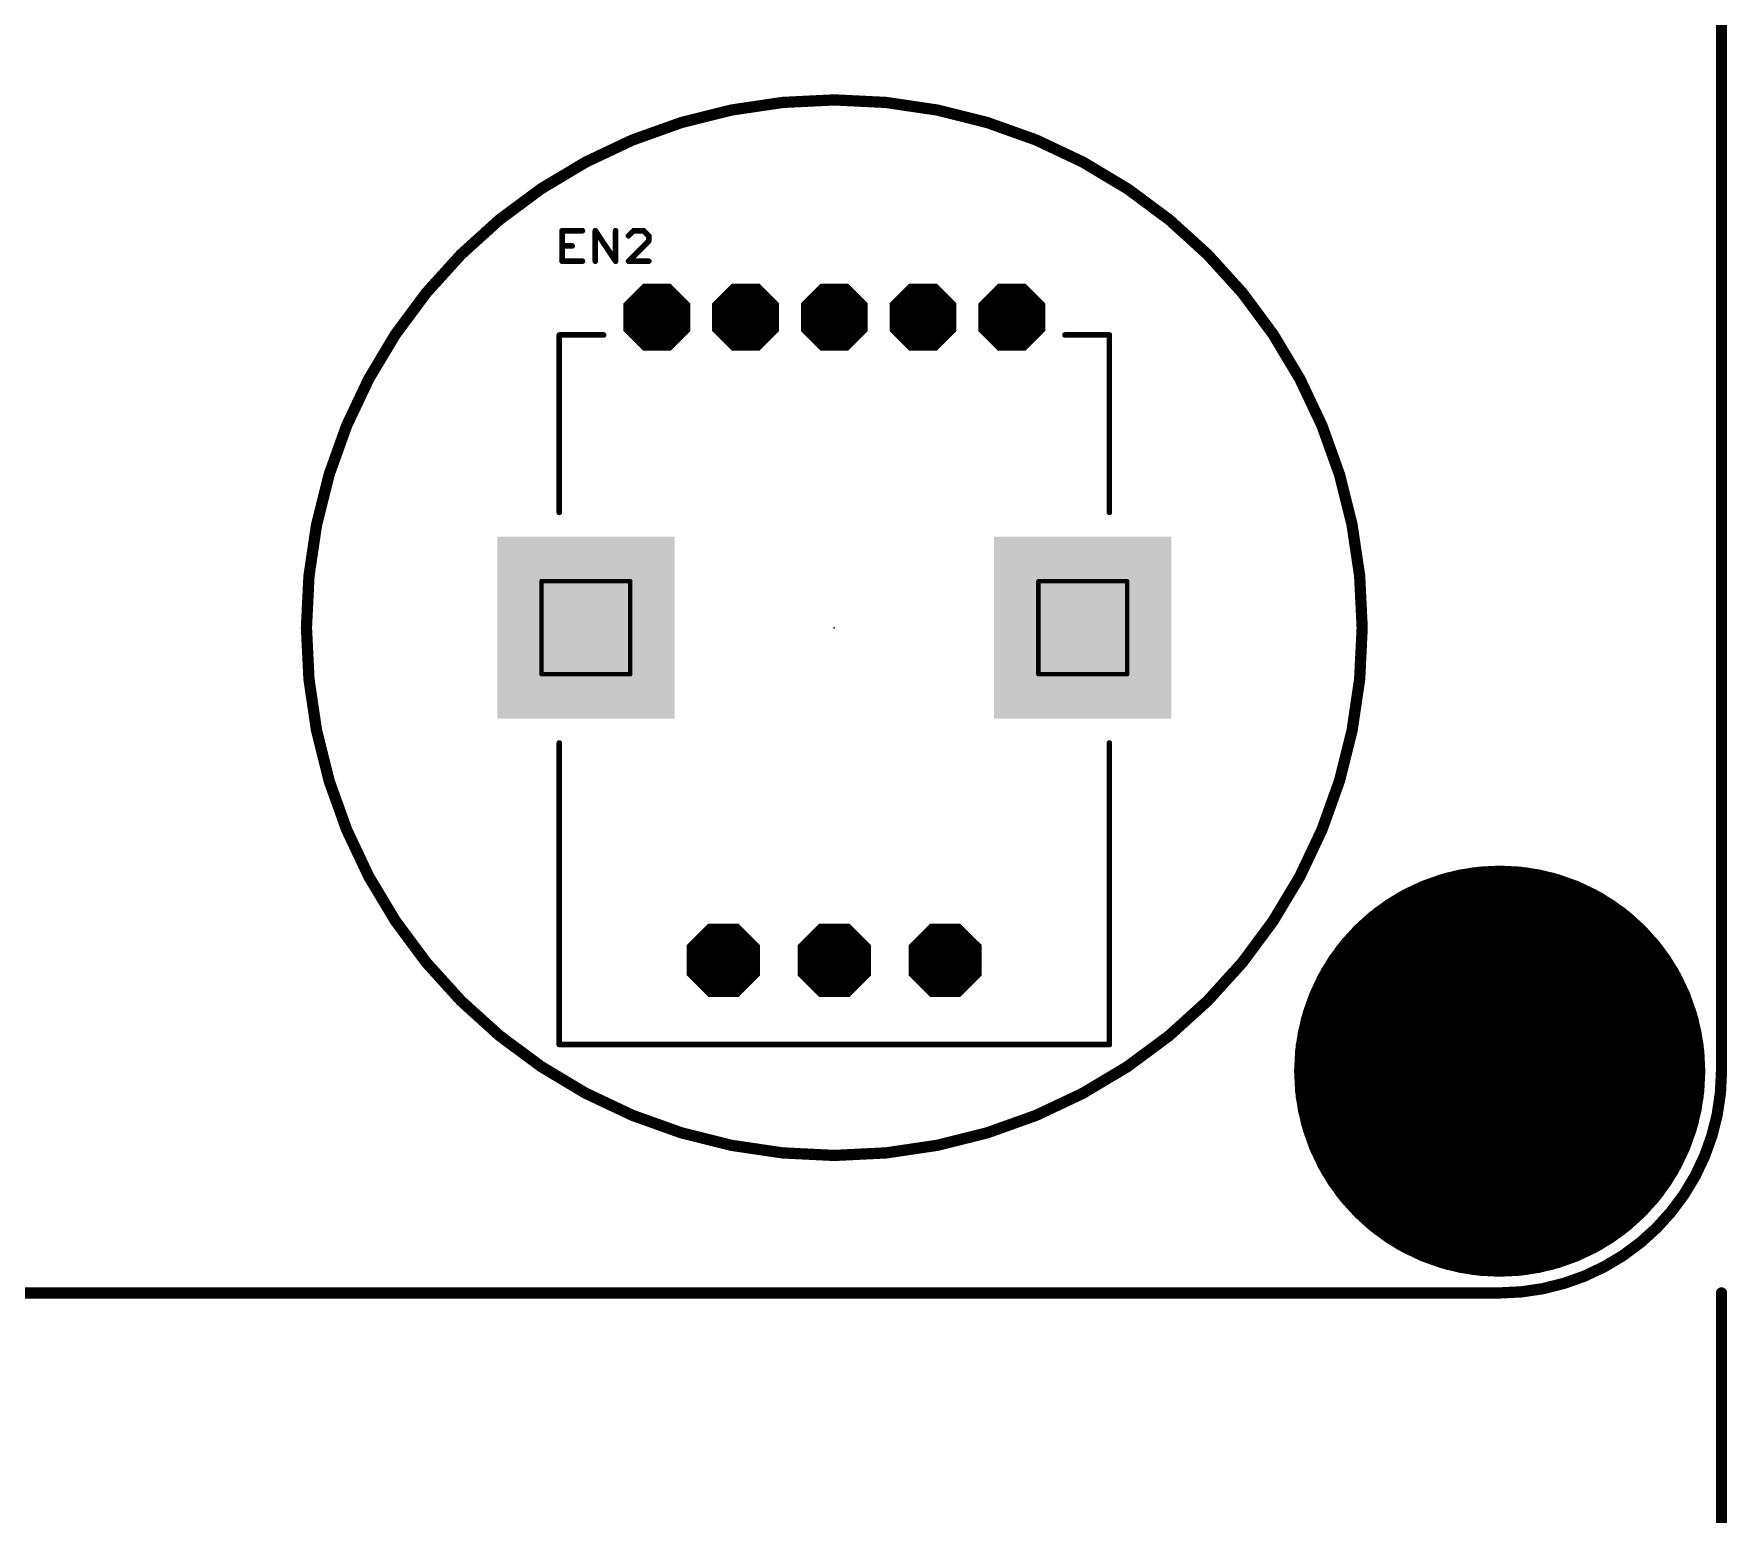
# Model space of a CAD drawing. Extents: x 0 to 426, y 0 to 160.
# Drawn here: x 361.96 to 400.13, y 55.01 to 88.39 of the extents above; entities that cross this region are included whole.
import ezdxf

# ---------------------------------------------------------------- set-up
doc = ezdxf.new("R2010")
doc.units = 0
doc.header["$MEASUREMENT"] = 0
doc.layers.get('0').update_dxf_attribs({"linetype": 'CONTINUOUS'})
for name, color, linetype in [('1', 22, 'CONTINUOUS'), ('16', 175, 'CONTINUOUS'), ('17', 82, 'CONTINUOUS'), ('20', 7, 'CONTINUOUS'), ('21', 253, 'CONTINUOUS'), ('23', 7, 'CONTINUOUS'), ('25', 253, 'CONTINUOUS'), ('41', 22, 'CONTINUOUS'), ('42', 175, 'CONTINUOUS'), ('48', 253, 'CONTINUOUS')]:
    doc.layers.add(name, color=color, linetype=linetype)

# ---------------------------------------------------------------- blocks, each defined once
blk = doc.blocks.new('OCTAGONP')
at = {"const_width": 0.5}
blk.add_lwpolyline([(-0.25, -0.1036), (-0.25, 0.1036), (-0.1036, 0.25), (0.1036, 0.25), (0.25, 0.1036), (0.25, -0.1036), (0.1036, -0.25), (-0.1036, -0.25), (-0.25, -0.1036), (-0.25, 0.1036)], dxfattribs=at)
blk = doc.blocks.new('RECT')
blk.add_solid([(-0.5, -0.5), (0.5, -0.5), (-0.5, 0.5), (0.5, 0.5)])

msp = doc.modelspace()

# ---------------------------------------------------------------- linework, layer by layer
at = {"layer": '20'}
for points, const_width in [([(400, 65), (400, 155)], 0.254), ([(373.4, 76.05), (375.4, 76.05)], 0.1), ([(373.4, 73.95), (373.4, 76.05)], 0.1), ([(375.4, 76.05), (375.4, 73.95)], 0.1), ([(384.6, 76.05), (386.6, 76.05)], 0.1), ([(384.6, 73.95), (384.6, 76.05)], 0.1), ([(386.6, 76.05), (386.6, 73.95)], 0.1), ([(375.4, 73.95), (373.4, 73.95)], 0.1), ([(386.6, 73.95), (384.6, 73.95)], 0.1), ([(345, 60), (395, 60)], 0.254)]:
    msp.add_lwpolyline(points, dxfattribs=dict(at, const_width=const_width))
for points, const_width in [([(373.4, 76.075, 1), (373.4, 76.025)], 0.05), ([(373.425, 76.05, 1), (373.375, 76.05)], 0.05), ([(375.425, 76.05, 1), (375.375, 76.05)], 0.05), ([(375.4, 76.025, 1), (375.4, 76.075)], 0.05), ([(384.6, 76.075, 1), (384.6, 76.025)], 0.05), ([(384.625, 76.05, 1), (384.575, 76.05)], 0.05), ([(386.625, 76.05, 1), (386.575, 76.05)], 0.05), ([(386.6, 76.025, 1), (386.6, 76.075)], 0.05), ([(373.4, 73.975, 1), (373.4, 73.925)], 0.05), ([(373.375, 73.95, 1), (373.425, 73.95)], 0.05), ([(375.375, 73.95, 1), (375.425, 73.95)], 0.05), ([(375.4, 73.925, 1), (375.4, 73.975)], 0.05), ([(384.6, 73.975, 1), (384.6, 73.925)], 0.05), ([(384.575, 73.95, 1), (384.625, 73.95)], 0.05), ([(386.575, 73.95, 1), (386.625, 73.95)], 0.05), ([(386.6, 73.925, 1), (386.6, 73.975)], 0.05), ([(395, 60, 0.4142), (400, 65)], 0.254), ([(400.0635, 65, 1), (399.9365, 65)], 0.127), ([(399.9365, 65, 1), (400.0635, 65)], 0.127), ([(395, 60.0635, 1), (395, 59.9365)], 0.127), ([(395, 59.9365, 1), (395, 60.0635)], 0.127)]:
    msp.add_lwpolyline(points, format="xyb", dxfattribs=dict(at, const_width=const_width))
msp.add_circle((395, 65), 1.905, dxfattribs=at)
at = {"layer": '21'}
for points, const_width in [([(373.8, 81.6318, 1), (373.8, 81.5683)], 0.0635), ([(373.8317, 81.6, 1), (373.7683, 81.6)], 0.0635), ([(374.8, 81.5683, 1), (374.8, 81.6318)], 0.0635), ([(385.2, 81.6318, 1), (385.2, 81.5683)], 0.0635), ([(386.2318, 81.6, 1), (386.1683, 81.6)], 0.0635), ([(386.2, 81.5683, 1), (386.2, 81.6318)], 0.0635), ([(373.7683, 77.6, 1), (373.8317, 77.6)], 0.0635), ([(386.1683, 77.6, 1), (386.2318, 77.6)], 0.0635), ([(373.8317, 72.4, 1), (373.7683, 72.4)], 0.0635), ([(386.2318, 72.4, 1), (386.1683, 72.4)], 0.0635), ([(395, 60.428, 1), (395, 69.572, 1), (395, 60.428)], 0.127), ([(373.8, 65.6318, 1), (373.8, 65.5683)], 0.0635), ([(386.2, 65.5683, 1), (386.2, 65.6318)], 0.0635), ([(373.7683, 65.6, 1), (373.8317, 65.6)], 0.0635), ([(386.1683, 65.6, 1), (386.2318, 65.6)], 0.0635)]:
    msp.add_lwpolyline(points, format="xyb", dxfattribs=dict(at, const_width=const_width))
at = {"layer": '21', "const_width": 0.127}
for points in [[(373.8, 81.6), (374.8, 81.6)], [(373.8, 77.6), (373.8, 81.6)], [(385.2, 81.6), (386.2, 81.6)], [(386.2, 81.6), (386.2, 77.6)], [(373.8, 65.6), (373.8, 72.4)], [(386.2, 72.4), (386.2, 65.6)], [(386.2, 65.6), (373.8, 65.6)]]:
    msp.add_lwpolyline(points, dxfattribs=at)
at = {"layer": '23'}
for p in [(380, 75), (395, 65)]:
    msp.add_point(p, dxfattribs=at)
at = {"layer": '25', "const_width": 0.127}
for points in [[(374.3211, 83.9499), (373.8635, 83.9499)], [(373.8635, 83.9499), (373.8635, 83.2635)], [(374.6119, 83.2635), (374.6119, 83.9499)], [(374.6119, 83.9499), (375.0695, 83.2635)], [(375.0695, 83.2635), (375.0695, 83.9499)], [(375.4747, 83.9499), (375.3603, 83.8355)], [(375.7035, 83.9499), (375.4747, 83.9499)], [(375.8179, 83.8355), (375.7035, 83.9499)], [(373.8635, 83.6067), (374.0923, 83.6067)], [(375.3603, 83.2635), (375.8179, 83.7211)], [(375.8179, 83.7211), (375.8179, 83.8355)], [(373.8635, 83.2635), (374.3211, 83.2635)], [(375.8179, 83.2635), (375.3603, 83.2635)]]:
    msp.add_lwpolyline(points, dxfattribs=at)
at = {"layer": '25', "const_width": 0.0635}
for points in [[(373.8635, 83.9816, 1), (373.8635, 83.9181)], [(373.8953, 83.9499, 1), (373.8318, 83.9499)], [(374.3211, 83.9181, 1), (374.3211, 83.9816)], [(374.6437, 83.9499, 1), (374.5802, 83.9499)], [(374.6383, 83.9675, 1), (374.5855, 83.9323)], [(375.1013, 83.9499, 1), (375.0378, 83.9499)], [(375.4747, 83.9816, 1), (375.4747, 83.9181)], [(375.4972, 83.9274, 1), (375.4523, 83.9723)], [(375.726, 83.9723, 1), (375.6811, 83.9274)], [(375.7035, 83.9181, 1), (375.7035, 83.9816)], [(373.8635, 83.6384, 1), (373.8635, 83.5749)], [(374.0923, 83.5749, 1), (374.0923, 83.6384)], [(375.3379, 83.8579, 1), (375.3828, 83.813)], [(375.8497, 83.8355, 1), (375.7862, 83.8355)], [(375.7862, 83.7211, 1), (375.8497, 83.7211)], [(375.7955, 83.813, 1), (375.8404, 83.8579)], [(375.8404, 83.6986, 1), (375.7955, 83.7435)], [(373.8635, 83.2953, 1), (373.8635, 83.2318)], [(373.8318, 83.2635, 1), (373.8953, 83.2635)], [(374.3211, 83.2318, 1), (374.3211, 83.2953)], [(374.5802, 83.2635, 1), (374.6437, 83.2635)], [(375.0378, 83.2635, 1), (375.1013, 83.2635)], [(375.0431, 83.2459, 1), (375.0959, 83.2811)], [(375.3603, 83.2953, 1), (375.3603, 83.2318)], [(375.3379, 83.286, 1), (375.3828, 83.241)], [(375.8179, 83.2318, 1), (375.8179, 83.2953)]]:
    msp.add_lwpolyline(points, format="xyb", dxfattribs=at)
at = {"layer": '41', "const_width": 0.127}
for points in [[(393.2504, 69.224), (393.8167, 69.4162)], [(393.8167, 69.4162), (394.4032, 69.5329)], [(393.9614, 69.445), (396.0386, 69.445)], [(394.4032, 69.5329), (395, 69.572)], [(395, 69.572), (395.5968, 69.5329)], [(395.5968, 69.5329), (396.1833, 69.4162)], [(396.1833, 69.4162), (396.7496, 69.224)], [(392.714, 68.9595), (393.2504, 69.224)], [(392.926, 69.064), (397.074, 69.064)], [(393.1835, 69.191), (396.8165, 69.191)], [(393.5274, 69.318), (396.4726, 69.318)], [(396.7496, 69.224), (397.286, 68.9595)], [(392.2167, 68.6272), (392.714, 68.9595)], [(392.3002, 68.683), (397.6998, 68.683)], [(392.4903, 68.81), (397.5097, 68.81)], [(392.6804, 68.937), (397.3196, 68.937)], [(397.286, 68.9595), (397.7833, 68.6272)], [(391.7671, 68.2329), (392.2167, 68.6272)], [(391.8459, 68.302), (398.1541, 68.302)], [(391.9907, 68.429), (398.0093, 68.429)], [(392.1355, 68.556), (397.8645, 68.556)], [(397.7833, 68.6272), (398.2329, 68.2329)], [(391.3728, 67.7833), (391.7671, 68.2329)], [(391.4936, 67.921), (398.5064, 67.921)], [(391.605, 68.048), (398.395, 68.048)], [(391.7163, 68.175), (398.2837, 68.175)], [(398.2329, 68.2329), (398.6272, 67.7833)], [(391.0405, 67.286), (391.3728, 67.7833)], [(391.2102, 67.54), (398.7898, 67.54)], [(391.2951, 67.667), (398.7049, 67.667)], [(391.3822, 67.794), (398.6178, 67.794)], [(398.6272, 67.7833), (398.9595, 67.286)], [(390.776, 66.7496), (391.0405, 67.286)], [(390.9779, 67.159), (399.0221, 67.159)], [(391.0405, 67.286), (398.9595, 67.286)], [(391.1254, 67.413), (398.8746, 67.413)], [(398.9595, 67.286), (399.224, 66.7496)], [(390.5838, 66.1833), (390.776, 66.7496)], [(390.79, 66.778), (399.21, 66.778)], [(390.8526, 66.905), (399.1474, 66.905)], [(390.9153, 67.032), (399.0847, 67.032)], [(399.224, 66.7496), (399.4162, 66.1833)], [(390.6563, 66.397), (399.3437, 66.397)], [(390.6994, 66.524), (399.3006, 66.524)], [(390.7425, 66.651), (399.2575, 66.651)], [(390.4671, 65.5968), (390.5838, 66.1833)], [(390.5505, 66.016), (399.4495, 66.016)], [(390.5758, 66.143), (399.4242, 66.143)], [(390.6132, 66.27), (399.3868, 66.27)], [(399.4162, 66.1833), (399.5329, 65.5968)], [(390.428, 65), (390.4671, 65.5968)], [(390.4747, 65.635), (399.5253, 65.635)], [(390.5, 65.762), (399.5, 65.762)], [(390.5252, 65.889), (399.4748, 65.889)], [(399.5329, 65.5968), (399.572, 65)], [(390.4446, 65.254), (399.5554, 65.254)], [(390.453, 65.381), (399.547, 65.381)], [(390.4613, 65.508), (399.5387, 65.508)], [(390.4671, 64.4032), (390.428, 65)], [(390.428, 65), (399.572, 65)], [(390.4363, 65.127), (399.5637, 65.127)], [(390.4363, 64.873), (399.5637, 64.873)], [(399.572, 65), (399.5329, 64.4032)], [(390.4447, 64.746), (399.5554, 64.746)], [(390.453, 64.619), (399.547, 64.619)], [(390.4613, 64.492), (399.5387, 64.492)], [(390.5838, 63.8167), (390.4671, 64.4032)], [(390.4747, 64.365), (399.5253, 64.365)], [(390.5, 64.238), (399.5, 64.238)], [(390.5252, 64.111), (399.4748, 64.111)], [(399.5329, 64.4032), (399.4162, 63.8167)], [(390.5505, 63.984), (399.4495, 63.984)], [(390.5758, 63.857), (399.4242, 63.857)], [(390.776, 63.2504), (390.5838, 63.8167)], [(390.6132, 63.73), (399.3868, 63.73)], [(399.4162, 63.8167), (399.224, 63.2504)], [(390.6563, 63.603), (399.3437, 63.603)], [(390.6994, 63.476), (399.3006, 63.476)], [(390.7425, 63.349), (399.2575, 63.349)], [(391.0405, 62.714), (390.776, 63.2504)], [(390.79, 63.222), (399.21, 63.222)], [(390.8526, 63.095), (399.1474, 63.095)], [(390.9153, 62.968), (399.0847, 62.968)], [(399.224, 63.2504), (398.9595, 62.714)], [(390.9779, 62.841), (399.0221, 62.841)], [(391.3728, 62.2167), (391.0405, 62.714)], [(391.0405, 62.714), (398.9595, 62.714)], [(391.1254, 62.587), (398.8746, 62.587)], [(398.9595, 62.714), (398.6272, 62.2167)], [(391.2103, 62.46), (398.7898, 62.46)], [(391.2951, 62.333), (398.7049, 62.333)], [(391.7671, 61.7671), (391.3728, 62.2167)], [(391.3822, 62.206), (398.6178, 62.206)], [(398.6272, 62.2167), (398.2329, 61.7671)], [(391.4936, 62.079), (398.5064, 62.079)], [(391.605, 61.952), (398.395, 61.952)], [(391.7163, 61.825), (398.2837, 61.825)], [(392.2167, 61.3728), (391.7671, 61.7671)], [(391.8459, 61.698), (398.1541, 61.698)], [(391.9907, 61.571), (398.0093, 61.571)], [(392.1355, 61.444), (397.8645, 61.444)], [(398.2329, 61.7671), (397.7833, 61.3728)], [(392.714, 61.0405), (392.2167, 61.3728)], [(392.3002, 61.317), (397.6998, 61.317)], [(392.4903, 61.19), (397.5097, 61.19)], [(392.6804, 61.063), (397.3196, 61.063)], [(393.2504, 60.776), (392.714, 61.0405)], [(397.286, 61.0405), (396.7496, 60.776)], [(397.7833, 61.3728), (397.286, 61.0405)], [(392.926, 60.936), (397.074, 60.936)], [(393.1835, 60.809), (396.8165, 60.809)], [(393.8167, 60.5838), (393.2504, 60.776)], [(393.5274, 60.682), (396.4727, 60.682)], [(396.7496, 60.776), (396.1833, 60.5838)], [(394.4032, 60.4671), (393.8167, 60.5838)], [(393.9614, 60.555), (396.0386, 60.555)], [(395, 60.428), (394.4032, 60.4671)], [(395.5968, 60.4671), (395, 60.428)], [(396.1833, 60.5838), (395.5968, 60.4671)]]:
    msp.add_lwpolyline(points, dxfattribs=at)
at = {"layer": '41', "const_width": 0.0635}
for points in [[(393.8105, 69.4474, 1), (393.8229, 69.3851)], [(393.8269, 69.3861, 1), (393.8065, 69.4463)], [(393.9614, 69.4768, 1), (393.9614, 69.4133)], [(394.4012, 69.5646, 1), (394.4053, 69.5012)], [(394.4094, 69.5017, 1), (394.397, 69.564)], [(395.0021, 69.6037, 1), (394.9979, 69.5403)], [(395.0021, 69.5403, 1), (394.9979, 69.6037)], [(395.603, 69.564, 1), (395.5906, 69.5017)], [(395.5947, 69.5012, 1), (395.5988, 69.5646)], [(396.0386, 69.4133, 1), (396.0386, 69.4768)], [(396.1935, 69.4463, 1), (396.1731, 69.3861)], [(396.1771, 69.3851, 1), (396.1895, 69.4474)], [(392.926, 69.0958, 1), (392.926, 69.0323)], [(393.1835, 69.2228, 1), (393.1835, 69.1593)], [(393.2402, 69.254, 1), (393.2606, 69.1939)], [(393.2644, 69.1955, 1), (393.2363, 69.2525)], [(393.5274, 69.3498, 1), (393.5274, 69.2862)], [(396.4726, 69.2862, 1), (396.4726, 69.3498)], [(396.7637, 69.2525, 1), (396.7356, 69.1955)], [(396.7394, 69.1939, 1), (396.7598, 69.254)], [(396.8165, 69.1593, 1), (396.8165, 69.2228)], [(397.074, 69.0323, 1), (397.074, 69.0958)], [(392.3002, 68.7148, 1), (392.3002, 68.6513)], [(392.4903, 68.8418, 1), (392.4903, 68.7782)], [(392.6804, 68.9688, 1), (392.6804, 68.9052)], [(392.7, 68.9879, 1), (392.728, 68.931)], [(392.7316, 68.9331, 1), (392.6964, 68.9859)], [(397.3036, 68.9859, 1), (397.2684, 68.9331)], [(397.272, 68.931, 1), (397.3, 68.9879)], [(397.3196, 68.9052, 1), (397.3196, 68.9688)], [(397.5097, 68.7782, 1), (397.5097, 68.8418)], [(397.6998, 68.6513, 1), (397.6998, 68.7148)], [(391.8459, 68.3338, 1), (391.8459, 68.2703)], [(391.9907, 68.4608, 1), (391.9907, 68.3972)], [(392.1355, 68.5877, 1), (392.1355, 68.5242)], [(392.1991, 68.6536, 1), (392.2344, 68.6008)], [(392.2377, 68.6033, 1), (392.1958, 68.6511)], [(397.8042, 68.6511, 1), (397.7623, 68.6033)], [(397.7656, 68.6008, 1), (397.8009, 68.6536)], [(397.8645, 68.5242, 1), (397.8645, 68.5877)], [(398.0093, 68.3972, 1), (398.0093, 68.4608)], [(398.1541, 68.2703, 1), (398.1541, 68.3338)], [(391.4936, 67.9528, 1), (391.4936, 67.8893)], [(391.605, 68.0798, 1), (391.605, 68.0162)], [(391.7163, 68.2067, 1), (391.7163, 68.1432)], [(391.7462, 68.2568, 1), (391.788, 68.209)], [(391.791, 68.212, 1), (391.7432, 68.2538)], [(398.2568, 68.2538, 1), (398.209, 68.212)], [(398.212, 68.209, 1), (398.2538, 68.2568)], [(398.2837, 68.1432, 1), (398.2837, 68.2067)], [(398.395, 68.0162, 1), (398.395, 68.0798)], [(398.5064, 67.8893, 1), (398.5064, 67.9528)], [(391.2102, 67.5718, 1), (391.2102, 67.5083)], [(391.2951, 67.6988, 1), (391.2951, 67.6352)], [(391.3489, 67.8042, 1), (391.3967, 67.7623)], [(391.3992, 67.7656, 1), (391.3464, 67.8009)], [(391.3822, 67.8257, 1), (391.3822, 67.7622)], [(398.6536, 67.8009, 1), (398.6008, 67.7656)], [(398.6033, 67.7623, 1), (398.6511, 67.8042)], [(398.6178, 67.7622, 1), (398.6178, 67.8257)], [(398.7049, 67.6352, 1), (398.7049, 67.6988)], [(398.7898, 67.5083, 1), (398.7898, 67.5718)], [(390.9779, 67.1908, 1), (390.9779, 67.1273)], [(391.0405, 67.3178, 1), (391.0405, 67.2542)], [(391.0141, 67.3036, 1), (391.0669, 67.2684)], [(391.069, 67.272, 1), (391.0121, 67.3)], [(391.1254, 67.4447, 1), (391.1254, 67.3812)], [(398.8746, 67.3812, 1), (398.8746, 67.4447)], [(398.9879, 67.3, 1), (398.931, 67.272)], [(398.9331, 67.2684, 1), (398.9859, 67.3036)], [(398.9595, 67.2542, 1), (398.9595, 67.3178)], [(399.0221, 67.1273, 1), (399.0221, 67.1908)], [(390.8061, 66.7394, 1), (390.746, 66.7598)], [(390.79, 66.8098, 1), (390.79, 66.7463)], [(390.8526, 66.9368, 1), (390.8526, 66.8732)], [(390.9153, 67.0637, 1), (390.9153, 67.0002)], [(399.0847, 67.0002, 1), (399.0847, 67.0637)], [(399.1474, 66.8732, 1), (399.1474, 66.9368)], [(399.254, 66.7598, 1), (399.1939, 66.7394)], [(399.21, 66.7463, 1), (399.21, 66.8098)], [(390.6563, 66.4288, 1), (390.6563, 66.3653)], [(390.6994, 66.5558, 1), (390.6994, 66.4922)], [(390.7425, 66.6827, 1), (390.7425, 66.6192)], [(390.7475, 66.7637, 1), (390.8045, 66.7356)], [(399.1955, 66.7356, 1), (399.2525, 66.7637)], [(399.2575, 66.6192, 1), (399.2575, 66.6827)], [(399.3006, 66.4922, 1), (399.3006, 66.5558)], [(399.3437, 66.3653, 1), (399.3437, 66.4288)], [(390.5505, 66.0478, 1), (390.5505, 65.9843)], [(390.5758, 66.1748, 1), (390.5758, 66.1112)], [(390.5537, 66.1935, 1), (390.6139, 66.1731)], [(390.6149, 66.1771, 1), (390.5526, 66.1895)], [(390.6132, 66.3018, 1), (390.6132, 66.2383)], [(399.4474, 66.1895, 1), (399.3851, 66.1771)], [(399.3861, 66.1731, 1), (399.4463, 66.1935)], [(399.3868, 66.2383, 1), (399.3868, 66.3018)], [(399.4242, 66.1112, 1), (399.4242, 66.1748)], [(399.4495, 65.9843, 1), (399.4495, 66.0478)], [(390.4988, 65.5947, 1), (390.4354, 65.5988)], [(390.4747, 65.6668, 1), (390.4747, 65.6033)], [(390.5, 65.7938, 1), (390.5, 65.7302)], [(390.5252, 65.9208, 1), (390.5252, 65.8573)], [(399.4748, 65.8573, 1), (399.4748, 65.9208)], [(399.5, 65.7302, 1), (399.5, 65.7938)], [(399.5646, 65.5988, 1), (399.5012, 65.5947)], [(399.5253, 65.6033, 1), (399.5253, 65.6668)], [(390.4446, 65.2858, 1), (390.4446, 65.2223)], [(390.453, 65.4128, 1), (390.453, 65.3492)], [(390.4613, 65.5398, 1), (390.4613, 65.4763)], [(390.436, 65.603, 1), (390.4983, 65.5906)], [(399.5017, 65.5906, 1), (399.564, 65.603)], [(399.5387, 65.4763, 1), (399.5387, 65.5398)], [(399.547, 65.3492, 1), (399.547, 65.4128)], [(399.5554, 65.2223, 1), (399.5554, 65.2858)], [(390.428, 65.0318, 1), (390.428, 64.9682)], [(390.4597, 65.0021, 1), (390.3963, 64.9979)], [(390.3963, 65.0021, 1), (390.4597, 64.9979)], [(390.4363, 65.1588, 1), (390.4363, 65.0953)], [(390.4363, 64.9048, 1), (390.4363, 64.8413)], [(399.6037, 64.9979, 1), (399.5403, 65.0021)], [(399.5403, 64.9979, 1), (399.6037, 65.0021)], [(399.5637, 65.0953, 1), (399.5637, 65.1588)], [(399.5637, 64.8413, 1), (399.5637, 64.9048)], [(399.572, 64.9682, 1), (399.572, 65.0318)], [(390.4447, 64.7778, 1), (390.4447, 64.7143)], [(390.453, 64.6508, 1), (390.453, 64.5872)], [(390.4613, 64.5238, 1), (390.4613, 64.4603)], [(399.5387, 64.4603, 1), (399.5387, 64.5238)], [(399.547, 64.5872, 1), (399.547, 64.6508)], [(399.5554, 64.7143, 1), (399.5554, 64.7778)], [(390.4983, 64.4094, 1), (390.436, 64.397)], [(390.4354, 64.4012, 1), (390.4988, 64.4053)], [(390.4747, 64.3968, 1), (390.4747, 64.3333)], [(390.5, 64.2698, 1), (390.5, 64.2062)], [(390.5252, 64.1428, 1), (390.5252, 64.0793)], [(399.4748, 64.0793, 1), (399.4748, 64.1428)], [(399.5, 64.2062, 1), (399.5, 64.2698)], [(399.5012, 64.4053, 1), (399.5646, 64.4012)], [(399.564, 64.397, 1), (399.5017, 64.4094)], [(399.5253, 64.3333, 1), (399.5253, 64.3968)], [(390.5505, 64.0157, 1), (390.5505, 63.9522)], [(390.5758, 63.8888, 1), (390.5758, 63.8253)], [(390.6139, 63.8269, 1), (390.5537, 63.8065)], [(390.5526, 63.8105, 1), (390.6149, 63.8229)], [(390.6132, 63.7618, 1), (390.6132, 63.6983)], [(399.3851, 63.8229, 1), (399.4474, 63.8105)], [(399.4463, 63.8065, 1), (399.3861, 63.8269)], [(399.3868, 63.6983, 1), (399.3868, 63.7618)], [(399.4242, 63.8253, 1), (399.4242, 63.8888)], [(399.4495, 63.9522, 1), (399.4495, 64.0157)], [(390.6563, 63.6348, 1), (390.6563, 63.5712)], [(390.6994, 63.5078, 1), (390.6994, 63.4443)], [(390.7425, 63.3808, 1), (390.7425, 63.3173)], [(399.2575, 63.3173, 1), (399.2575, 63.3808)], [(399.3006, 63.4443, 1), (399.3006, 63.5078)], [(399.3437, 63.5712, 1), (399.3437, 63.6348)], [(390.8045, 63.2644, 1), (390.7475, 63.2363)], [(390.746, 63.2402, 1), (390.8061, 63.2606)], [(390.79, 63.2538, 1), (390.79, 63.1902)], [(390.8526, 63.1268, 1), (390.8526, 63.0633)], [(390.9153, 62.9998, 1), (390.9153, 62.9363)], [(399.0847, 62.9363, 1), (399.0847, 62.9998)], [(399.1474, 63.0633, 1), (399.1474, 63.1268)], [(399.1939, 63.2606, 1), (399.254, 63.2402)], [(399.2525, 63.2363, 1), (399.1955, 63.2644)], [(399.21, 63.1902, 1), (399.21, 63.2538)], [(390.9779, 62.8728, 1), (390.9779, 62.8092)], [(391.0405, 62.7458, 1), (391.0405, 62.6823)], [(391.0669, 62.7316, 1), (391.0141, 62.6964)], [(391.0121, 62.7, 1), (391.069, 62.728)], [(391.1254, 62.6188, 1), (391.1254, 62.5553)], [(398.8746, 62.5553, 1), (398.8746, 62.6188)], [(398.931, 62.728, 1), (398.9879, 62.7)], [(398.9859, 62.6964, 1), (398.9331, 62.7316)], [(398.9595, 62.6823, 1), (398.9595, 62.7458)], [(399.0221, 62.8092, 1), (399.0221, 62.8728)], [(391.2103, 62.4918, 1), (391.2103, 62.4282)], [(391.2951, 62.3648, 1), (391.2951, 62.3013)], [(391.3967, 62.2377, 1), (391.3489, 62.1958)], [(391.3464, 62.1991, 1), (391.3992, 62.2344)], [(391.3822, 62.2378, 1), (391.3822, 62.1743)], [(398.6008, 62.2344, 1), (398.6536, 62.1991)], [(398.6511, 62.1958, 1), (398.6033, 62.2377)], [(398.6178, 62.1743, 1), (398.6178, 62.2378)], [(398.7049, 62.3013, 1), (398.7049, 62.3648)], [(398.7898, 62.4282, 1), (398.7898, 62.4918)], [(391.4936, 62.1108, 1), (391.4936, 62.0472)], [(391.605, 61.9838, 1), (391.605, 61.9203)], [(391.7163, 61.8568, 1), (391.7163, 61.7933)], [(398.2837, 61.7933, 1), (398.2837, 61.8568)], [(398.395, 61.9203, 1), (398.395, 61.9838)], [(398.5064, 62.0472, 1), (398.5064, 62.1108)], [(391.788, 61.791, 1), (391.7462, 61.7432)], [(391.7432, 61.7462, 1), (391.791, 61.788)], [(391.8459, 61.7298, 1), (391.8459, 61.6662)], [(391.9907, 61.6028, 1), (391.9907, 61.5393)], [(392.1355, 61.4758, 1), (392.1355, 61.4123)], [(397.8645, 61.4123, 1), (397.8645, 61.4758)], [(398.0093, 61.5393, 1), (398.0093, 61.6028)], [(398.1541, 61.6662, 1), (398.1541, 61.7298)], [(398.209, 61.788, 1), (398.2568, 61.7462)], [(398.2538, 61.7432, 1), (398.212, 61.791)], [(392.2344, 61.3992, 1), (392.1991, 61.3464)], [(392.1958, 61.3489, 1), (392.2377, 61.3967)], [(392.3002, 61.3488, 1), (392.3002, 61.2852)], [(392.4903, 61.2218, 1), (392.4903, 61.1583)], [(392.6804, 61.0948, 1), (392.6804, 61.0312)], [(392.728, 61.069, 1), (392.7, 61.0121)], [(392.6964, 61.0141, 1), (392.7316, 61.0669)], [(397.2684, 61.0669, 1), (397.3036, 61.0141)], [(397.3, 61.0121, 1), (397.272, 61.069)], [(397.3196, 61.0312, 1), (397.3196, 61.0948)], [(397.5097, 61.1583, 1), (397.5097, 61.2218)], [(397.6998, 61.2852, 1), (397.6998, 61.3488)], [(397.7623, 61.3967, 1), (397.8042, 61.3489)], [(397.8009, 61.3464, 1), (397.7656, 61.3992)], [(392.926, 60.9678, 1), (392.926, 60.9042)], [(393.1835, 60.8408, 1), (393.1835, 60.7773)], [(393.2606, 60.8061, 1), (393.2402, 60.746)], [(393.2363, 60.7475, 1), (393.2644, 60.8045)], [(393.5274, 60.7138, 1), (393.5274, 60.6502)], [(396.4727, 60.6502, 1), (396.4727, 60.7138)], [(396.7356, 60.8045, 1), (396.7637, 60.7475)], [(396.7598, 60.746, 1), (396.7394, 60.8061)], [(396.8165, 60.7773, 1), (396.8165, 60.8408)], [(397.074, 60.9042, 1), (397.074, 60.9678)], [(393.8229, 60.6149, 1), (393.8105, 60.5526)], [(393.8065, 60.5537, 1), (393.8269, 60.6139)], [(393.9614, 60.5868, 1), (393.9614, 60.5232)], [(394.4053, 60.4988, 1), (394.4012, 60.4354)], [(394.397, 60.436, 1), (394.4094, 60.4983)], [(394.9979, 60.4597, 1), (395.0021, 60.3963)], [(394.9979, 60.3963, 1), (395.0021, 60.4597)], [(395.5906, 60.4983, 1), (395.603, 60.436)], [(395.5988, 60.4354, 1), (395.5947, 60.4988)], [(396.0386, 60.5232, 1), (396.0386, 60.5868)], [(396.1731, 60.6139, 1), (396.1935, 60.5537)], [(396.1895, 60.5526, 1), (396.1771, 60.6149)]]:
    msp.add_lwpolyline(points, format="xyb", dxfattribs=at)
at = {"layer": '42', "const_width": 0.127}
for points in [[(393.2504, 69.224), (393.8167, 69.4162)], [(393.8167, 69.4162), (394.4032, 69.5329)], [(393.9614, 69.445), (396.0386, 69.445)], [(394.4032, 69.5329), (395, 69.572)], [(395, 69.572), (395.5968, 69.5329)], [(395.5968, 69.5329), (396.1833, 69.4162)], [(396.1833, 69.4162), (396.7496, 69.224)], [(392.714, 68.9595), (393.2504, 69.224)], [(392.926, 69.064), (397.074, 69.064)], [(393.1835, 69.191), (396.8165, 69.191)], [(393.5274, 69.318), (396.4726, 69.318)], [(396.7496, 69.224), (397.286, 68.9595)], [(392.2167, 68.6272), (392.714, 68.9595)], [(392.3002, 68.683), (397.6998, 68.683)], [(392.4903, 68.81), (397.5097, 68.81)], [(392.6804, 68.937), (397.3196, 68.937)], [(397.286, 68.9595), (397.7833, 68.6272)], [(391.7671, 68.2329), (392.2167, 68.6272)], [(391.8459, 68.302), (398.1541, 68.302)], [(391.9907, 68.429), (398.0093, 68.429)], [(392.1355, 68.556), (397.8645, 68.556)], [(397.7833, 68.6272), (398.2329, 68.2329)], [(391.3728, 67.7833), (391.7671, 68.2329)], [(391.4936, 67.921), (398.5064, 67.921)], [(391.605, 68.048), (398.395, 68.048)], [(391.7163, 68.175), (398.2837, 68.175)], [(398.2329, 68.2329), (398.6272, 67.7833)], [(391.0405, 67.286), (391.3728, 67.7833)], [(391.2102, 67.54), (398.7898, 67.54)], [(391.2951, 67.667), (398.7049, 67.667)], [(391.3822, 67.794), (398.6178, 67.794)], [(398.6272, 67.7833), (398.9595, 67.286)], [(390.776, 66.7496), (391.0405, 67.286)], [(390.9779, 67.159), (399.0221, 67.159)], [(391.0405, 67.286), (398.9595, 67.286)], [(391.1254, 67.413), (398.8746, 67.413)], [(398.9595, 67.286), (399.224, 66.7496)], [(390.5838, 66.1833), (390.776, 66.7496)], [(390.79, 66.778), (399.21, 66.778)], [(390.8526, 66.905), (399.1474, 66.905)], [(390.9153, 67.032), (399.0847, 67.032)], [(399.224, 66.7496), (399.4162, 66.1833)], [(390.6563, 66.397), (399.3437, 66.397)], [(390.6994, 66.524), (399.3006, 66.524)], [(390.7425, 66.651), (399.2575, 66.651)], [(390.4671, 65.5968), (390.5838, 66.1833)], [(390.5505, 66.016), (399.4495, 66.016)], [(390.5758, 66.143), (399.4242, 66.143)], [(390.6132, 66.27), (399.3868, 66.27)], [(399.4162, 66.1833), (399.5329, 65.5968)], [(390.428, 65), (390.4671, 65.5968)], [(390.4747, 65.635), (399.5253, 65.635)], [(390.5, 65.762), (399.5, 65.762)], [(390.5252, 65.889), (399.4748, 65.889)], [(399.5329, 65.5968), (399.572, 65)], [(390.4446, 65.254), (399.5554, 65.254)], [(390.453, 65.381), (399.547, 65.381)], [(390.4613, 65.508), (399.5387, 65.508)], [(390.4671, 64.4032), (390.428, 65)], [(390.428, 65), (399.572, 65)], [(390.4363, 65.127), (399.5637, 65.127)], [(390.4363, 64.873), (399.5637, 64.873)], [(399.572, 65), (399.5329, 64.4032)], [(390.4447, 64.746), (399.5554, 64.746)], [(390.453, 64.619), (399.547, 64.619)], [(390.4613, 64.492), (399.5387, 64.492)], [(390.5838, 63.8167), (390.4671, 64.4032)], [(390.4747, 64.365), (399.5253, 64.365)], [(390.5, 64.238), (399.5, 64.238)], [(390.5252, 64.111), (399.4748, 64.111)], [(399.5329, 64.4032), (399.4162, 63.8167)], [(390.5505, 63.984), (399.4495, 63.984)], [(390.5758, 63.857), (399.4242, 63.857)], [(390.776, 63.2504), (390.5838, 63.8167)], [(390.6132, 63.73), (399.3868, 63.73)], [(399.4162, 63.8167), (399.224, 63.2504)], [(390.6563, 63.603), (399.3437, 63.603)], [(390.6994, 63.476), (399.3006, 63.476)], [(390.7425, 63.349), (399.2575, 63.349)], [(391.0405, 62.714), (390.776, 63.2504)], [(390.79, 63.222), (399.21, 63.222)], [(390.8526, 63.095), (399.1474, 63.095)], [(390.9153, 62.968), (399.0847, 62.968)], [(399.224, 63.2504), (398.9595, 62.714)], [(390.9779, 62.841), (399.0221, 62.841)], [(391.3728, 62.2167), (391.0405, 62.714)], [(391.0405, 62.714), (398.9595, 62.714)], [(391.1254, 62.587), (398.8746, 62.587)], [(398.9595, 62.714), (398.6272, 62.2167)], [(391.2103, 62.46), (398.7898, 62.46)], [(391.2951, 62.333), (398.7049, 62.333)], [(391.7671, 61.7671), (391.3728, 62.2167)], [(391.3822, 62.206), (398.6178, 62.206)], [(398.6272, 62.2167), (398.2329, 61.7671)], [(391.4936, 62.079), (398.5064, 62.079)], [(391.605, 61.952), (398.395, 61.952)], [(391.7163, 61.825), (398.2837, 61.825)], [(392.2167, 61.3728), (391.7671, 61.7671)], [(391.8459, 61.698), (398.1541, 61.698)], [(391.9907, 61.571), (398.0093, 61.571)], [(392.1355, 61.444), (397.8645, 61.444)], [(398.2329, 61.7671), (397.7833, 61.3728)], [(392.714, 61.0405), (392.2167, 61.3728)], [(392.3002, 61.317), (397.6998, 61.317)], [(392.4903, 61.19), (397.5097, 61.19)], [(392.6804, 61.063), (397.3196, 61.063)], [(393.2504, 60.776), (392.714, 61.0405)], [(397.286, 61.0405), (396.7496, 60.776)], [(397.7833, 61.3728), (397.286, 61.0405)], [(392.926, 60.936), (397.074, 60.936)], [(393.1835, 60.809), (396.8165, 60.809)], [(393.8167, 60.5838), (393.2504, 60.776)], [(393.5274, 60.682), (396.4727, 60.682)], [(396.7496, 60.776), (396.1833, 60.5838)], [(394.4032, 60.4671), (393.8167, 60.5838)], [(393.9614, 60.555), (396.0386, 60.555)], [(395, 60.428), (394.4032, 60.4671)], [(395.5968, 60.4671), (395, 60.428)], [(396.1833, 60.5838), (395.5968, 60.4671)]]:
    msp.add_lwpolyline(points, dxfattribs=at)
at = {"layer": '42', "const_width": 0.0635}
for points in [[(393.8105, 69.4474, 1), (393.8229, 69.3851)], [(393.8269, 69.3861, 1), (393.8065, 69.4463)], [(393.9614, 69.4768, 1), (393.9614, 69.4133)], [(394.4012, 69.5646, 1), (394.4053, 69.5012)], [(394.4094, 69.5017, 1), (394.397, 69.564)], [(395.0021, 69.6037, 1), (394.9979, 69.5403)], [(395.0021, 69.5403, 1), (394.9979, 69.6037)], [(395.603, 69.564, 1), (395.5906, 69.5017)], [(395.5947, 69.5012, 1), (395.5988, 69.5646)], [(396.0386, 69.4133, 1), (396.0386, 69.4768)], [(396.1935, 69.4463, 1), (396.1731, 69.3861)], [(396.1771, 69.3851, 1), (396.1895, 69.4474)], [(392.926, 69.0958, 1), (392.926, 69.0323)], [(393.1835, 69.2228, 1), (393.1835, 69.1593)], [(393.2402, 69.254, 1), (393.2606, 69.1939)], [(393.2644, 69.1955, 1), (393.2363, 69.2525)], [(393.5274, 69.3498, 1), (393.5274, 69.2862)], [(396.4726, 69.2862, 1), (396.4726, 69.3498)], [(396.7637, 69.2525, 1), (396.7356, 69.1955)], [(396.7394, 69.1939, 1), (396.7598, 69.254)], [(396.8165, 69.1593, 1), (396.8165, 69.2228)], [(397.074, 69.0323, 1), (397.074, 69.0958)], [(392.3002, 68.7148, 1), (392.3002, 68.6513)], [(392.4903, 68.8418, 1), (392.4903, 68.7782)], [(392.6804, 68.9688, 1), (392.6804, 68.9052)], [(392.7, 68.9879, 1), (392.728, 68.931)], [(392.7316, 68.9331, 1), (392.6964, 68.9859)], [(397.3036, 68.9859, 1), (397.2684, 68.9331)], [(397.272, 68.931, 1), (397.3, 68.9879)], [(397.3196, 68.9052, 1), (397.3196, 68.9688)], [(397.5097, 68.7782, 1), (397.5097, 68.8418)], [(397.6998, 68.6513, 1), (397.6998, 68.7148)], [(391.8459, 68.3338, 1), (391.8459, 68.2703)], [(391.9907, 68.4608, 1), (391.9907, 68.3972)], [(392.1355, 68.5877, 1), (392.1355, 68.5242)], [(392.1991, 68.6536, 1), (392.2344, 68.6008)], [(392.2377, 68.6033, 1), (392.1958, 68.6511)], [(397.8042, 68.6511, 1), (397.7623, 68.6033)], [(397.7656, 68.6008, 1), (397.8009, 68.6536)], [(397.8645, 68.5242, 1), (397.8645, 68.5877)], [(398.0093, 68.3972, 1), (398.0093, 68.4608)], [(398.1541, 68.2703, 1), (398.1541, 68.3338)], [(391.4936, 67.9528, 1), (391.4936, 67.8893)], [(391.605, 68.0798, 1), (391.605, 68.0162)], [(391.7163, 68.2067, 1), (391.7163, 68.1432)], [(391.7462, 68.2568, 1), (391.788, 68.209)], [(391.791, 68.212, 1), (391.7432, 68.2538)], [(398.2568, 68.2538, 1), (398.209, 68.212)], [(398.212, 68.209, 1), (398.2538, 68.2568)], [(398.2837, 68.1432, 1), (398.2837, 68.2067)], [(398.395, 68.0162, 1), (398.395, 68.0798)], [(398.5064, 67.8893, 1), (398.5064, 67.9528)], [(391.2102, 67.5718, 1), (391.2102, 67.5083)], [(391.2951, 67.6988, 1), (391.2951, 67.6352)], [(391.3489, 67.8042, 1), (391.3967, 67.7623)], [(391.3992, 67.7656, 1), (391.3464, 67.8009)], [(391.3822, 67.8257, 1), (391.3822, 67.7622)], [(398.6536, 67.8009, 1), (398.6008, 67.7656)], [(398.6033, 67.7623, 1), (398.6511, 67.8042)], [(398.6178, 67.7622, 1), (398.6178, 67.8257)], [(398.7049, 67.6352, 1), (398.7049, 67.6988)], [(398.7898, 67.5083, 1), (398.7898, 67.5718)], [(390.9779, 67.1908, 1), (390.9779, 67.1273)], [(391.0405, 67.3178, 1), (391.0405, 67.2542)], [(391.0141, 67.3036, 1), (391.0669, 67.2684)], [(391.069, 67.272, 1), (391.0121, 67.3)], [(391.1254, 67.4447, 1), (391.1254, 67.3812)], [(398.8746, 67.3812, 1), (398.8746, 67.4447)], [(398.9879, 67.3, 1), (398.931, 67.272)], [(398.9331, 67.2684, 1), (398.9859, 67.3036)], [(398.9595, 67.2542, 1), (398.9595, 67.3178)], [(399.0221, 67.1273, 1), (399.0221, 67.1908)], [(390.8061, 66.7394, 1), (390.746, 66.7598)], [(390.79, 66.8098, 1), (390.79, 66.7463)], [(390.8526, 66.9368, 1), (390.8526, 66.8732)], [(390.9153, 67.0637, 1), (390.9153, 67.0002)], [(399.0847, 67.0002, 1), (399.0847, 67.0637)], [(399.1474, 66.8732, 1), (399.1474, 66.9368)], [(399.254, 66.7598, 1), (399.1939, 66.7394)], [(399.21, 66.7463, 1), (399.21, 66.8098)], [(390.6563, 66.4288, 1), (390.6563, 66.3653)], [(390.6994, 66.5558, 1), (390.6994, 66.4922)], [(390.7425, 66.6827, 1), (390.7425, 66.6192)], [(390.7475, 66.7637, 1), (390.8045, 66.7356)], [(399.1955, 66.7356, 1), (399.2525, 66.7637)], [(399.2575, 66.6192, 1), (399.2575, 66.6827)], [(399.3006, 66.4922, 1), (399.3006, 66.5558)], [(399.3437, 66.3653, 1), (399.3437, 66.4288)], [(390.5505, 66.0478, 1), (390.5505, 65.9843)], [(390.5758, 66.1748, 1), (390.5758, 66.1112)], [(390.5537, 66.1935, 1), (390.6139, 66.1731)], [(390.6149, 66.1771, 1), (390.5526, 66.1895)], [(390.6132, 66.3018, 1), (390.6132, 66.2383)], [(399.4474, 66.1895, 1), (399.3851, 66.1771)], [(399.3861, 66.1731, 1), (399.4463, 66.1935)], [(399.3868, 66.2383, 1), (399.3868, 66.3018)], [(399.4242, 66.1112, 1), (399.4242, 66.1748)], [(399.4495, 65.9843, 1), (399.4495, 66.0478)], [(390.4988, 65.5947, 1), (390.4354, 65.5988)], [(390.4747, 65.6668, 1), (390.4747, 65.6033)], [(390.5, 65.7938, 1), (390.5, 65.7302)], [(390.5252, 65.9208, 1), (390.5252, 65.8573)], [(399.4748, 65.8573, 1), (399.4748, 65.9208)], [(399.5, 65.7302, 1), (399.5, 65.7938)], [(399.5646, 65.5988, 1), (399.5012, 65.5947)], [(399.5253, 65.6033, 1), (399.5253, 65.6668)], [(390.4446, 65.2858, 1), (390.4446, 65.2223)], [(390.453, 65.4128, 1), (390.453, 65.3492)], [(390.4613, 65.5398, 1), (390.4613, 65.4763)], [(390.436, 65.603, 1), (390.4983, 65.5906)], [(399.5017, 65.5906, 1), (399.564, 65.603)], [(399.5387, 65.4763, 1), (399.5387, 65.5398)], [(399.547, 65.3492, 1), (399.547, 65.4128)], [(399.5554, 65.2223, 1), (399.5554, 65.2858)], [(390.428, 65.0318, 1), (390.428, 64.9682)], [(390.4597, 65.0021, 1), (390.3963, 64.9979)], [(390.3963, 65.0021, 1), (390.4597, 64.9979)], [(390.4363, 65.1588, 1), (390.4363, 65.0953)], [(390.4363, 64.9048, 1), (390.4363, 64.8413)], [(399.6037, 64.9979, 1), (399.5403, 65.0021)], [(399.5403, 64.9979, 1), (399.6037, 65.0021)], [(399.5637, 65.0953, 1), (399.5637, 65.1588)], [(399.5637, 64.8413, 1), (399.5637, 64.9048)], [(399.572, 64.9682, 1), (399.572, 65.0318)], [(390.4447, 64.7778, 1), (390.4447, 64.7143)], [(390.453, 64.6508, 1), (390.453, 64.5872)], [(390.4613, 64.5238, 1), (390.4613, 64.4603)], [(399.5387, 64.4603, 1), (399.5387, 64.5238)], [(399.547, 64.5872, 1), (399.547, 64.6508)], [(399.5554, 64.7143, 1), (399.5554, 64.7778)], [(390.4983, 64.4094, 1), (390.436, 64.397)], [(390.4354, 64.4012, 1), (390.4988, 64.4053)], [(390.4747, 64.3968, 1), (390.4747, 64.3333)], [(390.5, 64.2698, 1), (390.5, 64.2062)], [(390.5252, 64.1428, 1), (390.5252, 64.0793)], [(399.4748, 64.0793, 1), (399.4748, 64.1428)], [(399.5, 64.2062, 1), (399.5, 64.2698)], [(399.5012, 64.4053, 1), (399.5646, 64.4012)], [(399.564, 64.397, 1), (399.5017, 64.4094)], [(399.5253, 64.3333, 1), (399.5253, 64.3968)], [(390.5505, 64.0157, 1), (390.5505, 63.9522)], [(390.5758, 63.8888, 1), (390.5758, 63.8253)], [(390.6139, 63.8269, 1), (390.5537, 63.8065)], [(390.5526, 63.8105, 1), (390.6149, 63.8229)], [(390.6132, 63.7618, 1), (390.6132, 63.6983)], [(399.3851, 63.8229, 1), (399.4474, 63.8105)], [(399.4463, 63.8065, 1), (399.3861, 63.8269)], [(399.3868, 63.6983, 1), (399.3868, 63.7618)], [(399.4242, 63.8253, 1), (399.4242, 63.8888)], [(399.4495, 63.9522, 1), (399.4495, 64.0157)], [(390.6563, 63.6348, 1), (390.6563, 63.5712)], [(390.6994, 63.5078, 1), (390.6994, 63.4443)], [(390.7425, 63.3808, 1), (390.7425, 63.3173)], [(399.2575, 63.3173, 1), (399.2575, 63.3808)], [(399.3006, 63.4443, 1), (399.3006, 63.5078)], [(399.3437, 63.5712, 1), (399.3437, 63.6348)], [(390.8045, 63.2644, 1), (390.7475, 63.2363)], [(390.746, 63.2402, 1), (390.8061, 63.2606)], [(390.79, 63.2538, 1), (390.79, 63.1902)], [(390.8526, 63.1268, 1), (390.8526, 63.0633)], [(390.9153, 62.9998, 1), (390.9153, 62.9363)], [(399.0847, 62.9363, 1), (399.0847, 62.9998)], [(399.1474, 63.0633, 1), (399.1474, 63.1268)], [(399.1939, 63.2606, 1), (399.254, 63.2402)], [(399.2525, 63.2363, 1), (399.1955, 63.2644)], [(399.21, 63.1902, 1), (399.21, 63.2538)], [(390.9779, 62.8728, 1), (390.9779, 62.8092)], [(391.0405, 62.7458, 1), (391.0405, 62.6823)], [(391.0669, 62.7316, 1), (391.0141, 62.6964)], [(391.0121, 62.7, 1), (391.069, 62.728)], [(391.1254, 62.6188, 1), (391.1254, 62.5553)], [(398.8746, 62.5553, 1), (398.8746, 62.6188)], [(398.931, 62.728, 1), (398.9879, 62.7)], [(398.9859, 62.6964, 1), (398.9331, 62.7316)], [(398.9595, 62.6823, 1), (398.9595, 62.7458)], [(399.0221, 62.8092, 1), (399.0221, 62.8728)], [(391.2103, 62.4918, 1), (391.2103, 62.4282)], [(391.2951, 62.3648, 1), (391.2951, 62.3013)], [(391.3967, 62.2377, 1), (391.3489, 62.1958)], [(391.3464, 62.1991, 1), (391.3992, 62.2344)], [(391.3822, 62.2378, 1), (391.3822, 62.1743)], [(398.6008, 62.2344, 1), (398.6536, 62.1991)], [(398.6511, 62.1958, 1), (398.6033, 62.2377)], [(398.6178, 62.1743, 1), (398.6178, 62.2378)], [(398.7049, 62.3013, 1), (398.7049, 62.3648)], [(398.7898, 62.4282, 1), (398.7898, 62.4918)], [(391.4936, 62.1108, 1), (391.4936, 62.0472)], [(391.605, 61.9838, 1), (391.605, 61.9203)], [(391.7163, 61.8568, 1), (391.7163, 61.7933)], [(398.2837, 61.7933, 1), (398.2837, 61.8568)], [(398.395, 61.9203, 1), (398.395, 61.9838)], [(398.5064, 62.0472, 1), (398.5064, 62.1108)], [(391.788, 61.791, 1), (391.7462, 61.7432)], [(391.7432, 61.7462, 1), (391.791, 61.788)], [(391.8459, 61.7298, 1), (391.8459, 61.6662)], [(391.9907, 61.6028, 1), (391.9907, 61.5393)], [(392.1355, 61.4758, 1), (392.1355, 61.4123)], [(397.8645, 61.4123, 1), (397.8645, 61.4758)], [(398.0093, 61.5393, 1), (398.0093, 61.6028)], [(398.1541, 61.6662, 1), (398.1541, 61.7298)], [(398.209, 61.788, 1), (398.2568, 61.7462)], [(398.2538, 61.7432, 1), (398.212, 61.791)], [(392.2344, 61.3992, 1), (392.1991, 61.3464)], [(392.1958, 61.3489, 1), (392.2377, 61.3967)], [(392.3002, 61.3488, 1), (392.3002, 61.2852)], [(392.4903, 61.2218, 1), (392.4903, 61.1583)], [(392.6804, 61.0948, 1), (392.6804, 61.0312)], [(392.728, 61.069, 1), (392.7, 61.0121)], [(392.6964, 61.0141, 1), (392.7316, 61.0669)], [(397.2684, 61.0669, 1), (397.3036, 61.0141)], [(397.3, 61.0121, 1), (397.272, 61.069)], [(397.3196, 61.0312, 1), (397.3196, 61.0948)], [(397.5097, 61.1583, 1), (397.5097, 61.2218)], [(397.6998, 61.2852, 1), (397.6998, 61.3488)], [(397.7623, 61.3967, 1), (397.8042, 61.3489)], [(397.8009, 61.3464, 1), (397.7656, 61.3992)], [(392.926, 60.9678, 1), (392.926, 60.9042)], [(393.1835, 60.8408, 1), (393.1835, 60.7773)], [(393.2606, 60.8061, 1), (393.2402, 60.746)], [(393.2363, 60.7475, 1), (393.2644, 60.8045)], [(393.5274, 60.7138, 1), (393.5274, 60.6502)], [(396.4727, 60.6502, 1), (396.4727, 60.7138)], [(396.7356, 60.8045, 1), (396.7637, 60.7475)], [(396.7598, 60.746, 1), (396.7394, 60.8061)], [(396.8165, 60.7773, 1), (396.8165, 60.8408)], [(397.074, 60.9042, 1), (397.074, 60.9678)], [(393.8229, 60.6149, 1), (393.8105, 60.5526)], [(393.8065, 60.5537, 1), (393.8269, 60.6139)], [(393.9614, 60.5868, 1), (393.9614, 60.5232)], [(394.4053, 60.4988, 1), (394.4012, 60.4354)], [(394.397, 60.436, 1), (394.4094, 60.4983)], [(394.9979, 60.4597, 1), (395.0021, 60.3963)], [(394.9979, 60.3963, 1), (395.0021, 60.4597)], [(395.5906, 60.4983, 1), (395.603, 60.436)], [(395.5988, 60.4354, 1), (395.5947, 60.4988)], [(396.0386, 60.5232, 1), (396.0386, 60.5868)], [(396.1731, 60.6139, 1), (396.1935, 60.5537)], [(396.1895, 60.5526, 1), (396.1771, 60.6149)]]:
    msp.add_lwpolyline(points, format="xyb", dxfattribs=at)
at = {"layer": '48'}
for points, const_width in [([(380, 63.1, 1), (380, 86.9, 1), (380, 63.1)], 0.254), ([(400.0635, 60, 1), (399.9365, 60)], 0.127)]:
    msp.add_lwpolyline(points, format="xyb", dxfattribs=dict(at, const_width=const_width))
at = {"layer": '48', "const_width": 0.254}
msp.add_lwpolyline([(400, 0), (400, 60)], dxfattribs=at)

# ---------------------------------------------------------------- block references
at = {"layer": '1', "xscale": 4, "yscale": 4.1}
for p in [(374.4, 75), (385.6, 75)]:
    msp.add_blockref('RECT', p, dxfattribs=at)
at = {"layer": '16', "xscale": 4, "yscale": 4.1}
for p in [(374.4, 75), (385.6, 75)]:
    msp.add_blockref('RECT', p, dxfattribs=at)
at = {"layer": '17'}
for p, xscale, yscale in [((376, 82), 1.508, 1.508), ((376, 82), 1.508, 1.508), ((378, 82), 1.508, 1.508), ((378, 82), 1.508, 1.508), ((380, 82), 1.508, 1.508), ((380, 82), 1.508, 1.508), ((382, 82), 1.508, 1.508), ((382, 82), 1.508, 1.508), ((384, 82), 1.508, 1.508), ((384, 82), 1.508, 1.508), ((377.5, 67.5), 1.65, 1.65), ((377.5, 67.5), 1.65, 1.65), ((380, 67.5), 1.65, 1.65), ((380, 67.5), 1.65, 1.65), ((382.5, 67.5), 1.65, 1.65), ((382.5, 67.5), 1.65, 1.65)]:
    msp.add_blockref('OCTAGONP', p, dxfattribs=dict(at, xscale=xscale, yscale=yscale))

doc.saveas('drawing.dxf')
